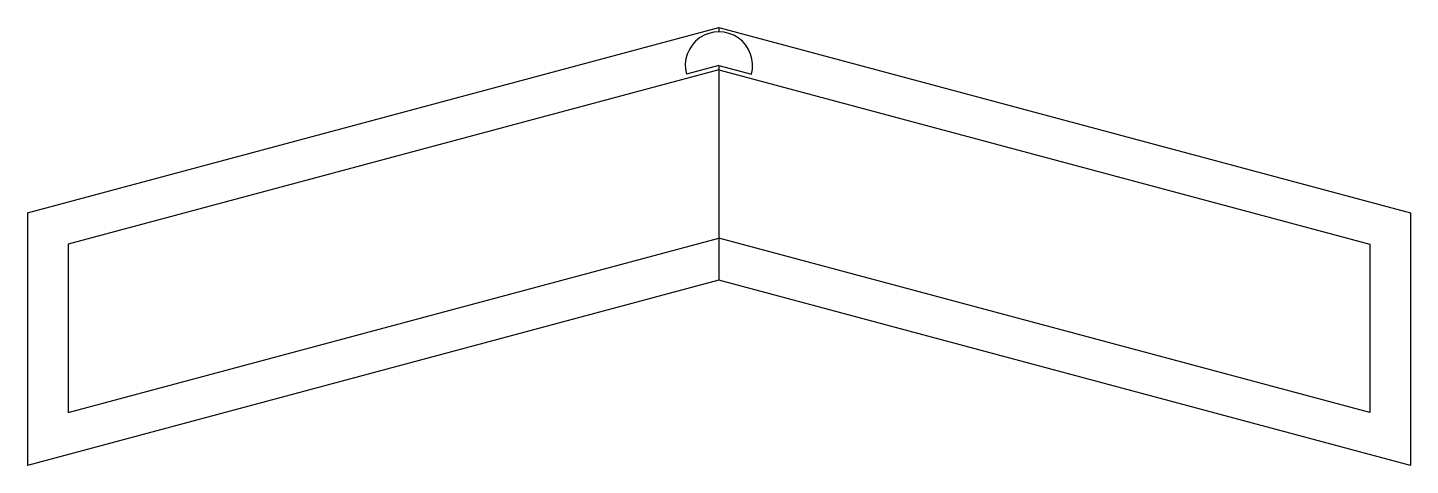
# Model space of a CAD drawing. Header units: inches. Extents: x 0 to 1642, y -300 to 220.
import ezdxf

# ---------------------------------------------------------------- set-up
doc = ezdxf.new("R2010")
doc.units = ezdxf.units.IN
doc.header["$MEASUREMENT"] = 0

msp = doc.modelspace()

# ---------------------------------------------------------------- linework, layer by layer
for p, q in [((0, 0), (821, 220)), ((821, 220), (1642.1, 0)), ((821, 220), (821, 215)), ((821, 170), (48.3, -37.1)), ((821, 175), (782.4, 164.6)), ((821, 175), (859.7, 164.6)), ((821, 175), (821, 170)), ((821, 170), (1593.8, -37.1)), ((821, 170), (821, -30)), ((0, 0), (0, -300)), ((1642.1, 0), (1642.1, -300)), ((48.3, -237.1), (821, -30)), ((821, -30), (821, -80)), ((1593.8, -237.1), (821, -30)), ((48.3, -37.1), (48.3, -237.1)), ((1593.8, -37.1), (1593.8, -237.1)), ((821, -80), (0, -300)), ((1642.1, -300), (821, -80))]:
    msp.add_line(p, q)
msp.add_arc((821, 175), 40, 345, 195)

doc.saveas('drawing.dxf')
